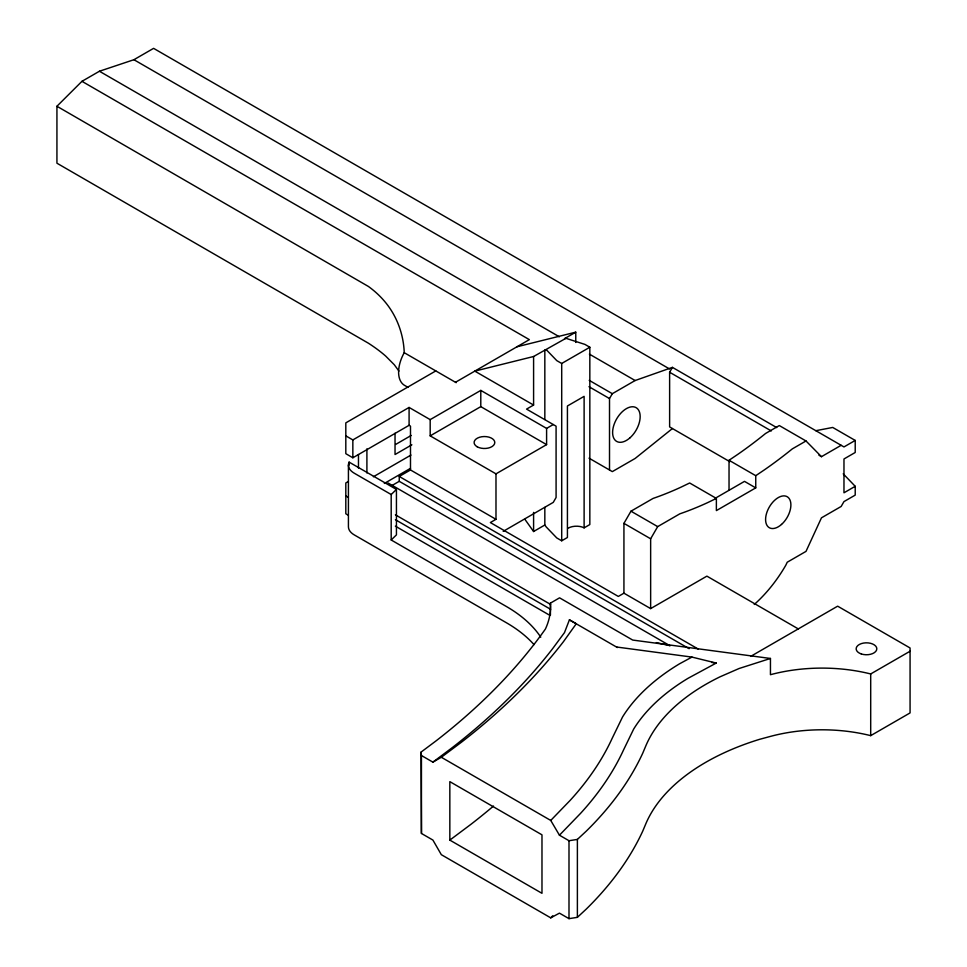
<?xml version="1.0" encoding="UTF-8"?>
<svg xmlns="http://www.w3.org/2000/svg" width="967" height="967" viewBox="0 0 967 967"><rect width="100%" height="100%" fill="white"/><g stroke="black" fill="none" stroke-linecap="round" stroke-linejoin="round"><path stroke-width="1.45" d="M568.04 528.212A11.93 6.89 0 0 1 582.436 527.112L584.116 527.861L584.116 396.349L567.424 405.983L567.424 537.495L561.706 540.795L556.787 537.954L546.246 526.991L544.832 525.021L544.832 507.373M432.902 762.141L441.327 757.27L461.211 742.39A912.824 527.015 0 0 0 563.483 641.629L576.284 623.727L569.418 619.847L564.486 632.611L552.677 648.591A900.99 520.186 0 0 1 451.734 748.035L432.902 762.141L421.443 755.529L421.056 752.108L435.718 741.133A881.01 508.642 0 0 0 545.388 629.058A150.828 87.078 0 0 0 550.586 606.49L550.344 603.178L559.567 597.836L632.684 640.057L770.445 658.467L770.445 674.7A122.132 70.518 0 0 1 870.699 673.951L910.068 651.226M609.512 469.998L609.512 398.561L612.329 393.69L635.126 380.527L672.428 367.375L776.706 427.583M729.771 461.646L669.623 426.918L669.623 372.247L672.428 367.375M798.428 628.985L706.889 576.139L650.646 608.606L623.933 593.182L623.933 523.365L630.967 511.192L653.1 498.416A401.668 231.899 -60 0 0 681.082 487.126L689.664 482.992L716.378 498.416L716.378 510.6L755.747 487.876L755.747 475.691L764.317 469.914A401.668 231.899 -60 0 0 792.299 448.893L806.007 440.976L821.466 456.678L841.157 445.303M650.646 608.606L650.646 538.788L657.681 526.616L679.813 513.84A401.668 231.899 -60 0 0 707.796 502.55L716.378 498.416M559.446 835.198L550.743 820.439L570.059 800.483A509.113 293.932 0 0 0 612.051 738.583L622.53 717.006A258.552 149.269 0 0 1 679.571 663.785L691.961 657.089L716.233 663.06L688.117 678.266A246.694 142.427 0 0 0 633.687 729.045L623.485 750.078A520.947 300.773 0 0 1 580.514 813.416L559.446 835.198L568.995 840.722L577.384 839.416L586.232 831.173A540.94 312.305 0 0 0 642.801 753.051L645.69 746.173A226.689 130.883 0 0 1 720.004 676.827L739.102 668.499L770.445 658.467M421.056 752.108L421.443 833.457L432.902 840.069L441.327 854.683L550.743 917.852L552.786 915.749M398.936 371.074L394.282 364.728L385.712 356.11A143.696 49.643 14.9 0 0 368.391 343.2L56.932 163.205L56.932 106.261L81.953 81.325L99.42 71.244L133.917 59.712L153.596 48.35L843.973 446.935L855.215 440.432L855.215 452.483L843.973 458.974L843.973 492.795L855.215 486.304L843.224 473.83M540.758 637.168A150.828 87.078 0 0 0 506.406 606.514L391.188 539.985L391.188 494.524L396.434 489.435L349.099 462.117L349.099 465.042M391.188 539.985L396.434 534.896L396.434 489.435M550.743 917.852L559.446 913.138L568.995 918.65L577.384 917.345L586.232 909.113A540.94 312.305 0 0 0 642.801 830.979L645.69 824.102A226.689 130.883 0 0 1 759.603 739.32L770.445 736.395A122.132 70.518 0 0 1 870.699 735.645L910.068 712.921L910.068 647.975L837.652 606.176L750.658 656.4M449.836 840.105L449.836 781.638L541.979 834.835L541.979 893.315L449.836 840.105L470.784 824.44A924.754 533.905 0 0 0 493.496 806.055M729.033 490.269L729.033 460.268L737.603 454.49A401.668 231.899 -60 0 0 765.586 433.47L779.293 425.553L806.007 440.976M503.203 531.366L553.269 502.381L556.085 497.509L556.085 426.169L526.556 409.114L533.591 405.052L533.591 356.509L565.925 338.305L584.914 344.397L589.834 347.238L589.834 524.561L584.116 527.861M435.803 370.917L345.811 422.869L345.811 453.68L352.846 457.778L409.089 425.311L410.492 426.121L410.492 469.962L495.986 519.315L495.986 473.854L430.182 435.863L430.182 419.63L480.792 390.402L546.597 428.393L553.269 424.537M345.811 435.863L352.846 439.925L409.089 407.445L430.182 419.63M455.481 382.279L529.348 339.635L81.953 81.325M575.764 342.451L575.764 332.165L564.523 338.655L565.925 338.305M395.66 444.433L411.193 435.452M348.35 481.481L345.811 482.944L345.811 513.791L348.229 515.181M411.857 444.808L395.032 454.526L395.032 433.228M430.182 435.863L480.792 406.636L546.597 444.627L546.597 428.393M546.246 349.667L556.787 360.631L561.706 363.471L589.834 347.238M373.383 476.767L410.975 455.07M384.334 483.44L410.492 468.33M689.133 648.688L399.25 481.324L399.25 476.453L410.492 469.962M391.744 485.652L399.25 481.324M495.986 473.854L546.597 444.627M495.986 519.315L490.354 522.555L618.312 596.434L623.933 593.182M672.428 428.538L635.126 458.467L612.329 471.618L589.024 458.165M524.948 519.388L533.591 531.512L544.832 525.021M715.29 498.247L744.493 481.373L755.747 487.876M516.994 346.766L575.764 332.165M533.591 356.509L474.809 371.123L533.591 405.052M815.846 430.69L832.72 427.45L855.215 440.432M616.632 647.02L691.961 657.089M711.772 662.468L716.233 663.06M656.363 642.62L669.575 645.569M133.917 59.712L669.623 368.995M818.928 455.203L821.466 456.678M669.623 372.247L771.291 430.944M99.42 71.244L559.337 336.782M589.387 354.127L635.126 380.527M729.033 460.268L755.747 475.691M589.217 380.357L612.329 393.69M588.976 386.703L609.512 398.561M56.932 106.261L368.391 286.45A143.696 106.31 -21 0 1 385.712 302.695C397.159 316.765 403.59 334.594 404.23 352.689A28.829 16.644 -60 0 0 404.23 385.168L408.098 387.392M404.23 352.689L456.194 382.69M630.967 511.192L657.681 526.616M623.933 523.365L650.646 538.788M399.25 476.453L698.271 649.087M387.997 482.944L670.046 645.787M391.188 494.524L354.248 473.201A19.884 11.483 0 0 1 349.099 462.117M395.394 514.819L550.61 604.435M569.418 619.847L617.405 647.552M395.394 519.69L550.61 609.307M345.811 495.938L348.229 497.328M395.346 526.145L549.558 615.181M441.327 757.27L550.743 820.439M870.699 673.951L870.699 735.645M855.215 486.304L855.215 495.104L843.973 501.595L841.157 506.466L821.466 517.828L806.007 551.383L787.235 562.226L785.772 565.272A99.42 57.404 -60 0 1 754.26 604.472M577.384 839.416L577.384 917.345M568.995 840.722L568.995 918.65M561.706 363.471L561.706 540.795M550.428 603.118L550.428 615.157M544.832 350.018L544.832 419.545M533.591 512.401L533.591 531.512M480.792 390.402L480.792 406.636M421.443 755.529L421.443 833.457M409.089 407.445L409.089 425.311M366.904 448.845L366.904 472.972M358.467 454.526L358.467 468.101M352.846 439.925L352.846 457.778M348.422 465.091L348.422 526.785A19.884 11.483 0 0 0 354.248 534.896L506.406 622.748A150.828 87.078 0 0 1 534.014 644.626M781.517 524.44A17.902 10.335 -60 0 0 787.186 496.712A17.902 10.335 -60 0 0 766.021 515.484A17.902 10.335 -60 0 0 781.517 524.44M477.142 446.742A10.335 5.971 0 0 0 494.439 444.058A10.335 5.971 0 0 0 481.771 436.746A10.335 5.971 0 0 0 477.142 446.742M861.307 653.958A10.335 5.971 0 0 0 876.815 648.784A10.335 5.971 0 0 0 861.307 643.623A10.335 5.971 0 0 0 861.307 653.958M629.952 437.846A19.485 11.253 -60 0 0 636.129 407.663A19.485 11.253 -60 0 0 613.078 428.103A19.485 11.253 -60 0 0 629.952 437.846"/></g></svg>
